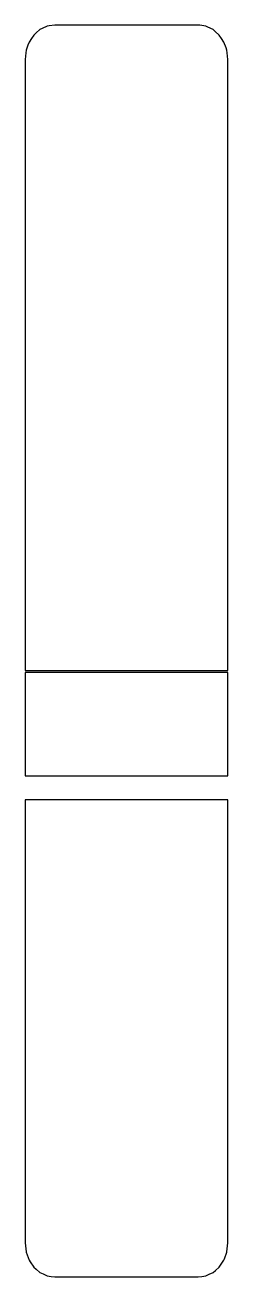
# Model space of a CAD drawing. Header units: metres. Extents: x 2.4 to 16, y -14.6 to 69.3.
import ezdxf

# ---------------------------------------------------------------- set-up
doc = ezdxf.new("R2010")
doc.units = ezdxf.units.M

msp = doc.modelspace()

# ---------------------------------------------------------------- linework, layer by layer
for p, q in [((3.4, 69.022), (3.141, 68.795)), ((3.541, 69.088), (3.4, 69.022)), ((3.882, 69.25), (3.541, 69.088)), ((4.009, 69.269), (3.882, 69.25)), ((4.4, 69.327), (4.009, 69.269)), ((6.61, 69.327), (4.4, 69.327)), ((14, 69.327), (6.61, 69.327)), ((14.122, 69.309), (14, 69.327)), ((14.518, 69.25), (14.122, 69.309)), ((14.648, 69.188), (14.518, 69.25)), ((15, 69.022), (14.648, 69.188)), ((15.148, 68.892), (15, 69.022)), ((15.414, 68.659), (15.148, 68.892)), ((2.592, 67.978), (2.468, 67.636)), ((2.668, 68.186), (2.592, 67.978)), ((2.822, 68.415), (2.668, 68.186)), ((2.986, 68.659), (2.822, 68.415)), ((3.141, 68.795), (2.986, 68.659)), ((15.572, 68.424), (15.414, 68.659)), ((15.732, 68.186), (15.572, 68.424)), ((15.87, 67.806), (15.732, 68.186)), ((2.448, 67.465), (2.4, 67.024)), ((2.468, 67.636), (2.448, 67.465)), ((15.932, 67.636), (15.87, 67.806)), ((15.952, 67.465), (15.932, 67.636)), ((16, 67.024), (15.952, 67.465)), ((2.4, 67.024), (2.4, 66.17)), ((16, 65.585), (16, 67.024)), ((2.4, 66.17), (2.4, 64.482)), ((16, 65.326), (16, 65.585)), ((16, 62.9), (16, 65.326)), ((2.4, 64.482), (2.4, 64.298)), ((2.4, 64.298), (2.4, 62.978)), ((2.4, 62.978), (2.4, 61.923)), ((16, 61.552), (16, 62.9)), ((2.4, 61.923), (2.4, 61.637)), ((2.4, 61.637), (2.4, 60.739)), ((16, 60.988), (16, 61.552)), ((2.4, 60.739), (2.4, 60.411)), ((16, 60.029), (16, 60.988)), ((2.4, 60.411), (2.4, 59.616)), ((2.4, 59.616), (2.4, 58.888)), ((16, 59.319), (16, 60.029)), ((2.4, 58.888), (2.4, 58.533)), ((16, 58.746), (16, 59.319)), ((16, 58.248), (16, 58.746)), ((2.4, 58.533), (2.4, 57.837)), ((16, 57.788), (16, 58.248)), ((16, 58.248), (16, 58.248)), ((2.4, 57.837), (2.4, 57.477)), ((2.4, 57.477), (2.4, 56.782)), ((16, 57.341), (16, 57.788)), ((16, 56.638), (16, 57.341)), ((2.4, 56.782), (2.4, 56.437)), ((2.4, 56.437), (2.4, 56.15)), ((16, 55.989), (16, 56.638)), ((2.4, 56.15), (2.4, 55.943)), ((2.4, 55.943), (2.4, 53.228)), ((16, 45.187), (16, 55.989)), ((2.4, 53.228), (2.4, 50.472)), ((2.4, 50.472), (2.4, 45.187)), ((2.4, 45.187), (2.4, 37.159)), ((16, 37.159), (16, 45.187)), ((2.4, 37.159), (2.4, 34.603)), ((16, 34.603), (16, 37.159)), ((2.4, 34.603), (2.4, 30.719)), ((16, 26.057), (16, 34.603)), ((2.4, 30.719), (2.4, 26.057)), ((2.4, 26.057), (2.58, 26.057)), ((2.58, 26.057), (16, 26.057)), ((15.82, 25.943), (2.4, 25.943)), ((2.4, 25.943), (2.4, 22.145)), ((16, 25.943), (15.82, 25.943)), ((16, 25.484), (16, 25.943)), ((16, 19.014), (16, 25.484)), ((2.4, 22.145), (2.4, 19.014)), ((2.4, 19.014), (13.46, 19.014)), ((13.46, 19.014), (16, 19.014)), ((16, 19.014), (16, 19.014)), ((4.94, 17.397), (2.4, 17.397)), ((2.4, 17.397), (2.4, 10.116)), ((16, 17.397), (4.94, 17.397)), ((16, 10.116), (16, 17.397)), ((2.4, 10.116), (2.4, 5.789)), ((16, -0.197), (16, 10.116)), ((2.4, 5.789), (2.4, 2.3)), ((2.4, 2.3), (2.4, -0.702)), ((2.4, -0.702), (2.4, -0.966)), ((16, -0.904), (16, -0.197)), ((2.4, -0.966), (2.4, -1.295)), ((2.4, -1.295), (2.4, -1.657)), ((2.4, -1.657), (2.4, -2.36)), ((16, -1.689), (16, -0.904)), ((16, -0.904), (16, -0.904)), ((2.4, -2.36), (2.4, -2.72)), ((16, -2.055), (16, -1.689)), ((16, -2.44), (16, -2.055)), ((16, -2.872), (16, -2.44)), ((2.4, -2.72), (2.4, -3.446)), ((16, -3.392), (16, -2.872)), ((2.4, -3.446), (2.4, -4.219)), ((16, -4.071), (16, -3.392)), ((16, -4.816), (16, -4.071)), ((2.4, -4.219), (2.4, -4.564)), ((2.4, -4.564), (2.4, -5.423)), ((16, -5.745), (16, -4.816)), ((2.4, -5.423), (2.4, -5.734)), ((2.4, -5.734), (2.4, -6.725)), ((16, -7.293), (16, -5.745)), ((2.4, -6.725), (2.4, -7.918)), ((16, -7.989), (16, -7.293)), ((2.4, -7.918), (2.4, -8.164)), ((2.4, -8.164), (2.4, -9.647)), ((16, -10.941), (16, -7.989)), ((2.4, -9.647), (2.4, -11.658)), ((2.4, -11.658), (2.4, -11.708)), ((2.4, -11.708), (2.4, -12.291)), ((16, -11.225), (16, -10.941)), ((16, -12.291), (16, -11.225)), ((2.4, -12.291), (2.466, -12.9)), ((15.934, -12.9), (16, -12.291)), ((2.466, -12.9), (2.468, -12.915)), ((2.468, -12.915), (2.473, -12.929)), ((2.473, -12.929), (2.668, -13.457)), ((15.732, -13.457), (15.766, -13.366)), ((15.766, -13.366), (15.932, -12.915)), ((15.932, -12.915), (15.934, -12.9)), ((2.668, -13.457), (2.737, -13.558)), ((2.737, -13.558), (2.986, -13.922)), ((2.986, -13.922), (3.135, -14.051)), ((3.135, -14.051), (3.4, -14.279)), ((15, -14.279), (15.164, -14.138)), ((15.164, -14.138), (15.414, -13.922)), ((15.414, -13.922), (15.508, -13.785)), ((15.508, -13.785), (15.732, -13.457)), ((3.4, -14.279), (3.619, -14.381)), ((3.619, -14.381), (3.882, -14.504)), ((3.882, -14.504), (4.141, -14.542)), ((4.141, -14.542), (4.4, -14.58)), ((4.4, -14.58), (9.298, -14.58)), ((9.298, -14.58), (14, -14.58)), ((14, -14.58), (14.259, -14.542)), ((14.259, -14.542), (14.518, -14.504)), ((14.518, -14.504), (14.742, -14.399)), ((14.742, -14.399), (15, -14.279))]:
    msp.add_line(p, q)

doc.saveas('drawing.dxf')
